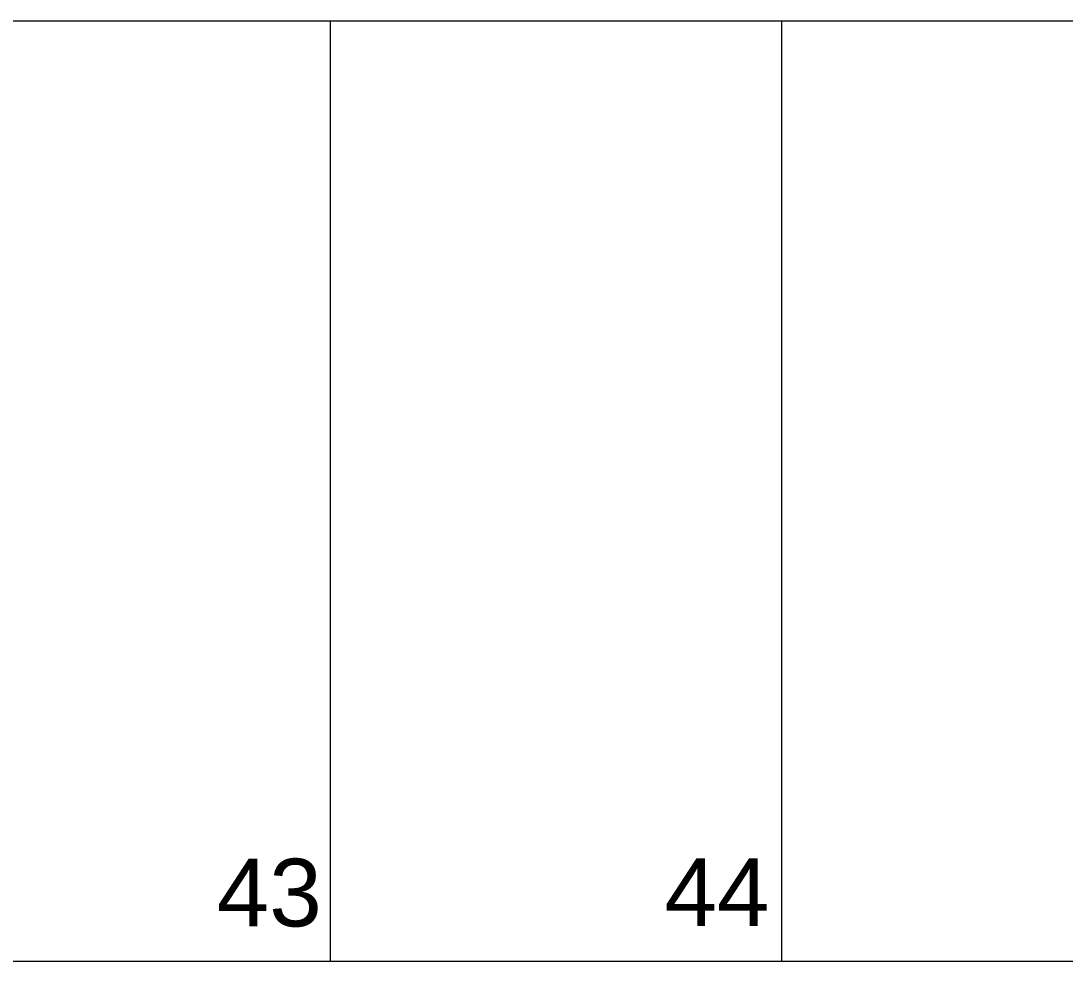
# Model space of a CAD drawing. Header units: inches. Extents: x 13 to 261, y -112 to -47.
# Drawn here: x 73.63 to 79.19, y -71.43 to -66.43 of the extents above; entities that cross this region are included whole.
import ezdxf

# ---------------------------------------------------------------- set-up
doc = ezdxf.new("R2010")
doc.units = ezdxf.units.IN
doc.header["$MEASUREMENT"] = 0
doc.layers.add('CAJONES', color=3, linetype='Continuous', lineweight=20)
doc.layers.add('TEXTOS', color=124, linetype='Continuous', lineweight=30)
doc.styles.add('TEXTOS', font='ARIALUNI.TTF', dxfattribs={"height": 0.36})

msp = doc.modelspace()

# ---------------------------------------------------------------- linework, layer by layer
at = {"layer": 'CAJONES'}
for p, q in [((68.0799, -66.4268), (84.8799, -66.4268)), ((75.2799, -66.4268), (75.2799, -71.4268)), ((77.6799, -66.4268), (77.6799, -71.4268)), ((68.0799, -71.4268), (84.8799, -71.4268))]:
    msp.add_line(p, q, dxfattribs=at)

# ---------------------------------------------------------------- texts
at = {"layer": 'TEXTOS', "style": 'TEXTOS'}
for s, p in [('43', (74.6758, -71.2424)), ('44', (77.0573, -71.2407))]:
    msp.add_text(s, height=0.36, dxfattribs=at).set_placement(p)

doc.saveas('drawing.dxf')
